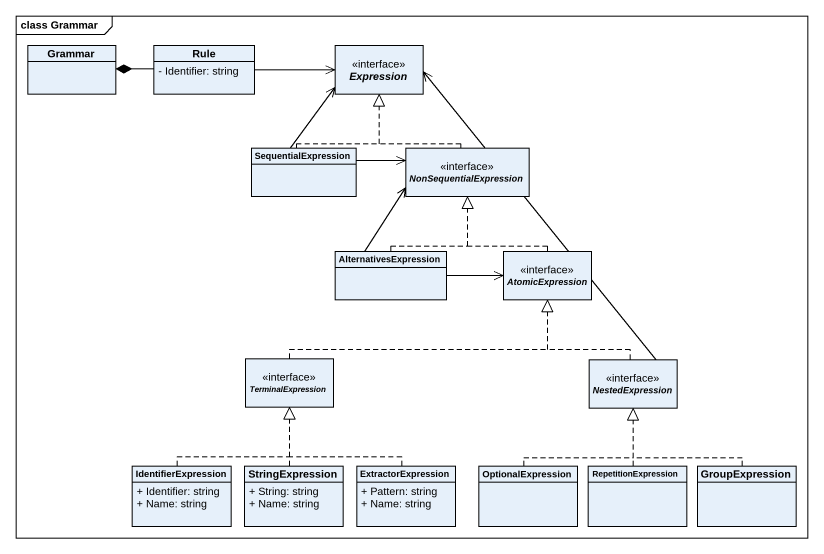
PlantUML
@startuml
mainframe class Grammar
hide circle
hide empty members
skinparam classAttributeIconSize 0
class Grammar
class Rule {
  - Identifier: string
}
interface Expression
class SequentialExpression
interface NonSequentialExpression
class AlternativesExpression
interface AtomicExpression
interface TerminalExpression
interface NestedExpression
class IdentifierExpression {
  + Identifier: string
  + Name: string
}
class StringExpression {
  + String: string
  + Name: string
}
class ExtractorExpression {
  + Pattern: string
  + Name: string
}
class OptionalExpression
class RepetitionExpression
class GroupExpression
Rule -left-* Grammar
Rule -right-> Expression
SequentialExpression -up-> Expression
SequentialExpression .up.|> Expression
SequentialExpression -right-> NonSequentialExpression
NonSequentialExpression .up.|> Expression
AlternativesExpression .up.|> NonSequentialExpression
AlternativesExpression -up-> NonSequentialExpression
AlternativesExpression -right-> AtomicExpression
AtomicExpression .up.|> NonSequentialExpression
TerminalExpression .right.|> AtomicExpression
NestedExpression -up-> Expression
NestedExpression .up.|> AtomicExpression
IdentifierExpression .up.|> TerminalExpression
StringExpression .up.|> TerminalExpression
ExtractorExpression .up.|> TerminalExpression
OptionalExpression .up.|> NestedExpression
RepetitionExpression .up.|> NestedExpression
GroupExpression .up.|> NestedExpression
@enduml
